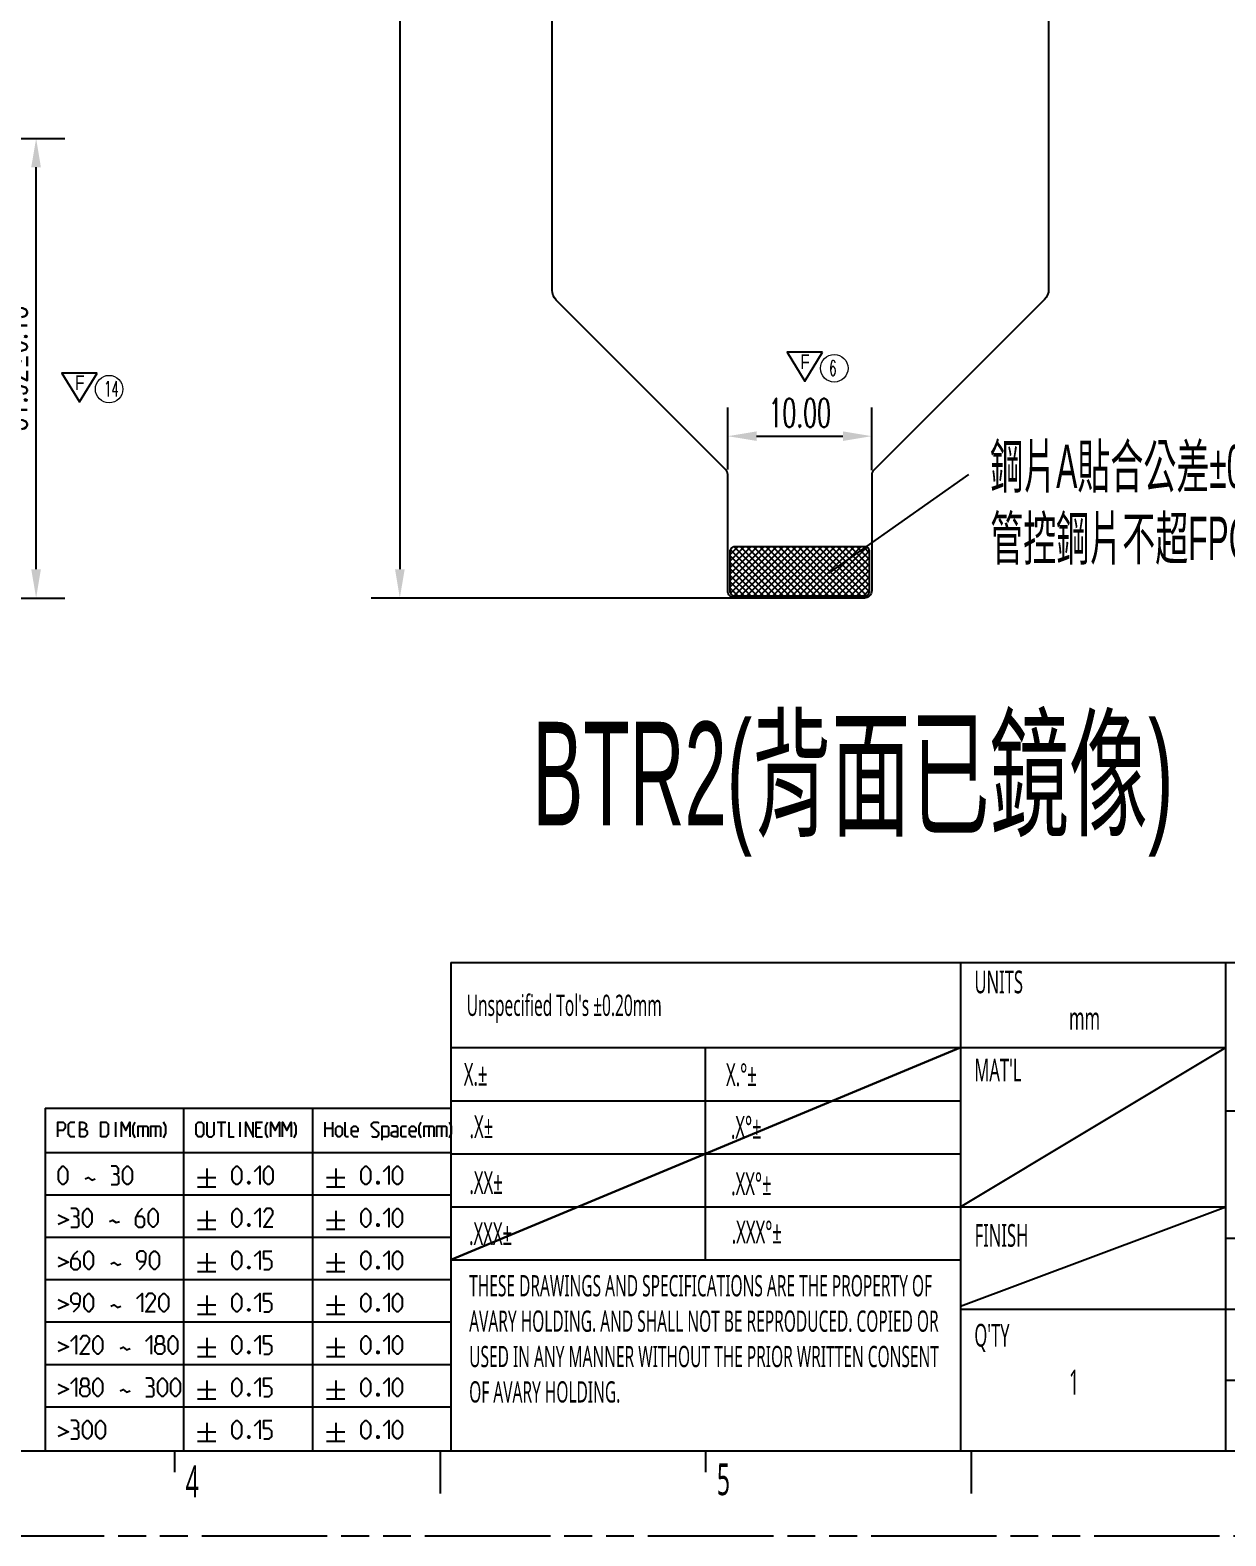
# Model space of a CAD drawing. Header units: millimetres. Extents: x 532 to 834, y 21 to 235.
# Drawn here: x 659.5 to 742.5, y 20.8 to 125.4 of the extents above; entities that cross this region are included whole.
import ezdxf

# ---------------------------------------------------------------- set-up
doc = ezdxf.new("R2010")
doc.units = ezdxf.units.MM
doc.header["$LTSCALE"] = 19.36
doc.header["$PDMODE"] = 3
doc.header["$PDSIZE"] = 6
doc.linetypes.add('PHANTOM', pattern=[0.8, 0.45, -0.05, 0.1, -0.05, 0.1, -0.05])
doc.layers.get('0').update_dxf_attribs({"linetype": 'CONTINUOUS'})
doc.layers.get('Defpoints').update_dxf_attribs({"linetype": 'CONTINUOUS'})
doc.layers.add('0PAPERF', color=2, linetype='PHANTOM', plot=False)
for name, color, linetype, lineweight in [('DIM', 100, 'CONTINUOUS', 15), ('備註', 1, 'CONTINUOUS', 20), ('粗輪廓線', 7, 'CONTINUOUS', 30)]:
    doc.layers.add(name, color=color, linetype=linetype, lineweight=lineweight)
for name, color, linetype in [('susa-b_layer0', 1, 'CONTINUOUS'), ('標注序號層', 1, 'CONTINUOUS'), ('鵬鼎', 5, 'CONTINUOUS')]:
    doc.layers.add(name, color=color, linetype=linetype)
doc.styles.add('CHINESE', font='', dxfattribs={"width": 0.8})
doc.styles.get("Standard").update_dxf_attribs({"font": 'simplex.shx', "width": 0.56})
doc.styles.get('CHINESE').set_extended_font_data('PMingLiU')
doc.dimstyles.new('副本 STANDARD', dxfattribs={"dimtxt": 2, "dimasz": 2, "dimexe": 2, "dimexo": 0.35, "dimtad": 1, "dimzin": 0, "dimdsep": 46, "dimtxsty": 'Standard', "dimcen": 0.09, "dimazin": 0, "dimtfac": 1, "dimtofl": 0, "dimtmove": 0, "dimatfit": 3, "dimfxl": 0, "dimtolj": 1, "dimtzin": 0, "dimarcsym": 0})

# ---------------------------------------------------------------- blocks, each defined once
blk = doc.blocks.new('*D9')
at = {"layer": 'Defpoints', "color": 0}
for p in [(718.36, 204.83), (685.15, 85.96), (717.42, 85.96)]:
    blk.add_point(p, dxfattribs=at)
at = {"layer": 'DIM', "color": 0, "lineweight": -2}
for p, q in [((718.01, 204.83), (683.15, 204.83)), ((685.15, 202.83), (685.15, 87.96)), ((717.07, 85.96), (683.15, 85.96))]:
    blk.add_line(p, q, dxfattribs=at)
at = {"layer": 'DIM', "color": 0}
for points in [[(685.49, 202.83), (684.82, 202.83), (685.15, 204.83)], [(684.82, 87.96), (685.49, 87.96), (685.15, 85.96)]]:
    blk.add_solid(points, dxfattribs=at)
at = {"layer": 'DIM', "color": 0, "insert": (683.53, 145.39), "char_height": 2, "attachment_point": 5, "rotation": 90}
blk.add_mtext('\\A1;118.87', dxfattribs=at)
blk = doc.blocks.new('*D18')
at = {"layer": 'Defpoints', "color": 0}
for p in [(717.92, 97.2), (707.92, 94.54), (717.92, 94.49)]:
    blk.add_point(p, dxfattribs=at)
at = {"layer": 'DIM', "color": 0, "lineweight": -2}
for p, q in [((707.92, 94.89), (707.92, 99.2)), ((717.92, 94.84), (717.92, 99.2)), ((709.92, 97.2), (715.92, 97.2))]:
    blk.add_line(p, q, dxfattribs=at)
at = {"layer": 'DIM', "color": 0}
for points in [[(709.92, 97.53), (709.92, 96.87), (707.92, 97.2)], [(715.92, 96.87), (715.92, 97.53), (717.92, 97.2)]]:
    blk.add_solid(points, dxfattribs=at)
at = {"layer": 'DIM', "color": 0, "insert": (712.92, 98.82), "char_height": 2, "attachment_point": 5}
blk.add_mtext('\\A1;10.00', dxfattribs=at)
blk = doc.blocks.new('*D19')
at = {"layer": 'Defpoints', "color": 0}
for p in [(642.49, 117.88), (659.9, 117.88), (630.3, 85.96)]:
    blk.add_point(p, dxfattribs=at)
at = {"layer": 'DIM', "color": 0, "lineweight": -2}
for p, q in [((642.84, 117.88), (661.9, 117.88)), ((659.9, 87.96), (659.9, 115.88)), ((630.65, 85.96), (661.9, 85.96))]:
    blk.add_line(p, q, dxfattribs=at)
at = {"layer": 'DIM', "color": 0}
for points in [[(660.23, 115.88), (659.56, 115.88), (659.9, 117.88)], [(659.56, 87.96), (660.23, 87.96), (659.9, 85.96)]]:
    blk.add_solid(points, dxfattribs=at)
at = {"layer": 'DIM', "color": 0, "insert": (658.27, 101.92), "char_height": 2, "attachment_point": 5, "rotation": 90}
blk.add_mtext('\\A1;{31.92%%P0.15}', dxfattribs=at)

msp = doc.modelspace()

# ---------------------------------------------------------------- hatches: boundary and pattern name
at = {"layer": 'susa-b_layer0', "linetype": 'Continuous'}
h = msp.add_hatch(dxfattribs=at)
h.set_pattern_fill('ANSI37', color=256, scale=0.1, style=0)
h.set_pattern_definition([(45, (18.12835, -21.3026), (-0.2245064, 0.2245064), []), (135, (18.12835, -21.3026), (-0.2245064, -0.2245064), [])])
h.paths.add_polyline_path([(708.066, 89.163), (708.066, 86.457, 0.414218), (708.416, 86.106), (717.416, 86.106, 0.414217), (717.766, 86.457), (717.766, 87.609), (717.766, 89.163, 0.414219), (717.416, 89.513), (708.416, 89.513, 0.414222)])

# ---------------------------------------------------------------- linework, layer by layer
at = {"color": 0}
for p, q in [((688.682, 60.632), (825.079, 60.632)), ((688.682, 60.632), (688.682, 26.717)), ((742.503, 26.717), (742.503, 60.632)), ((688.682, 54.734), (742.503, 54.734)), ((706.377, 39.988), (706.377, 54.734)), ((724.071, 43.675), (742.503, 54.734)), ((688.682, 51.047), (724.071, 51.047)), ((825.079, 50.31), (742.503, 50.31)), ((825.079, 50.31), (742.503, 50.31)), ((688.682, 47.361), (724.071, 47.361)), ((688.682, 43.675), (742.503, 43.675)), ((724.071, 36.777), (742.503, 43.675)), ((825.079, 41.463), (742.503, 41.463)), ((778.63, 36.548), (724.071, 36.548)), ((742.503, 31.632), (778.63, 31.632))]:
    msp.add_line(p, q, dxfattribs=at)
for p, q in [((724.071, 60.632), (724.071, 26.717)), ((688.682, 39.988), (724.071, 39.988)), ((540.489, 26.717), (825.079, 26.717)), ((669.513, 26.717), (669.513, 25.243)), ((687.945, 26.717), (687.945, 23.768)), ((706.377, 26.717), (706.377, 25.243)), ((724.809, 26.717), (724.809, 23.768))]:
    msp.add_line(p, q)
at = {"color": 2}
for p, q in [((660.522, 50.525), (660.522, 26.717)), ((660.522, 50.525), (688.682, 50.525)), ((670.122, 50.525), (670.122, 26.717)), ((679.082, 50.525), (679.082, 26.717)), ((665.435, 48.541), (665.435, 49.565)), ((667.312, 49.273), (667.312, 48.541)), ((668.19, 49.273), (668.19, 48.541)), ((672.475, 49.565), (673.06, 49.565)), ((672.767, 48.541), (672.767, 49.565)), ((674.06, 48.541), (674.06, 49.565)), ((679.972, 48.541), (679.972, 49.565)), ((680.484, 49.565), (680.484, 48.541)), ((687.164, 49.273), (687.164, 48.541)), ((688.042, 49.273), (688.042, 48.541)), ((675.474, 49.126), (675.181, 49.126)), ((675.181, 48.541), (675.62, 48.541)), ((679.972, 49.126), (680.484, 49.126)), ((660.522, 47.453), (688.682, 47.453)), ((671.743, 46.341), (671.743, 45.061)), ((680.703, 46.341), (680.703, 45.061)), ((671.103, 45.701), (672.383, 45.701)), ((671.103, 45.061), (672.383, 45.061)), ((680.063, 45.701), (681.343, 45.701)), ((680.063, 45.061), (681.343, 45.061)), ((660.522, 44.509), (688.682, 44.509)), ((671.743, 43.397), (671.743, 42.117)), ((680.703, 43.397), (680.703, 42.117)), ((671.103, 42.757), (672.383, 42.757)), ((671.103, 42.117), (672.383, 42.117)), ((680.063, 42.757), (681.343, 42.757)), ((680.063, 42.117), (681.343, 42.117)), ((660.522, 41.565), (688.682, 41.565)), ((671.103, 39.813), (672.383, 39.813)), ((671.743, 40.453), (671.743, 39.173)), ((680.063, 39.813), (681.343, 39.813)), ((680.703, 40.453), (680.703, 39.173)), ((671.103, 39.173), (672.383, 39.173)), ((680.063, 39.173), (681.343, 39.173)), ((660.522, 38.621), (688.682, 38.621)), ((671.103, 36.869), (672.383, 36.869)), ((671.743, 37.509), (671.743, 36.229)), ((680.063, 36.869), (681.343, 36.869)), ((680.703, 37.509), (680.703, 36.229)), ((660.522, 35.677), (688.682, 35.677)), ((671.103, 36.229), (672.383, 36.229)), ((680.063, 36.229), (681.343, 36.229)), ((671.743, 34.565), (671.743, 33.285)), ((680.703, 34.565), (680.703, 33.285)), ((671.103, 33.925), (672.383, 33.925)), ((680.063, 33.925), (681.343, 33.925)), ((660.522, 32.733), (688.682, 32.733)), ((671.103, 33.285), (672.383, 33.285)), ((680.063, 33.285), (681.343, 33.285)), ((671.743, 31.621), (671.743, 30.341)), ((680.703, 31.621), (680.703, 30.341)), ((671.103, 30.981), (672.383, 30.981)), ((671.103, 30.341), (672.383, 30.341)), ((680.063, 30.981), (681.343, 30.981)), ((680.063, 30.341), (681.343, 30.341)), ((660.522, 29.789), (688.682, 29.789)), ((671.743, 28.677), (671.743, 27.397)), ((680.703, 28.677), (680.703, 27.397)), ((671.103, 28.037), (672.383, 28.037)), ((671.103, 27.397), (672.383, 27.397)), ((680.063, 28.037), (681.343, 28.037)), ((680.063, 27.397), (681.343, 27.397)), ((660.522, 26.717), (688.682, 26.717))]:
    msp.add_line(p, q, dxfattribs=at)
at = {"linetype": 'Continuous', "const_width": 0.000025}
msp.add_lwpolyline([(730.197, 107.39), (730.197, 177.649, 0.198849), (729.904, 178.356), (719.148, 189.111, -0.198916), (718.855, 189.818), (718.855, 204.332, 0.414068), (718.355, 204.831), (707.56, 204.831, 0.414218), (707.06, 204.332), (707.06, 189.818, -0.198916), (706.768, 189.111), (696.015, 178.359, 0.198916), (695.722, 177.652), (695.722, 107.352, 0.198917), (696.015, 106.645), (707.77, 94.891, -0.198625), (707.916, 94.538), (707.916, 86.457, 0.414366), (708.416, 85.957), (717.416, 85.957, 0.414217), (717.916, 86.457), (717.916, 94.488, -0.198853), (718.062, 94.841), (729.904, 106.683, 0.198917)], format="xyb", close=True, dxfattribs=at)
at = {"linetype": 'Continuous'}
msp.add_lwpolyline([(730.197, 177.649), (730.197, 107.39, -0.198916), (729.904, 106.683), (718.062, 94.841, 0.198918), (717.916, 94.488), (717.916, 86.457, -0.414216), (717.416, 85.957), (708.416, 85.957, -0.414364), (707.916, 86.457), (707.916, 94.538, 0.19873), (707.769, 94.891), (696.015, 106.645, -0.198916), (695.722, 107.352), (695.722, 177.652, -0.198917)], format="xyb", dxfattribs=at)
at = {"color": 2}
for points in [[(661.412, 48.541), (661.412, 49.565), (661.778, 49.565), (661.924, 49.419), (661.924, 49.126), (661.778, 48.98), (661.412, 48.98)], [(662.582, 48.541), (662.29, 48.541), (662.143, 48.687), (662.143, 49.419), (662.29, 49.565), (662.582, 49.565)], [(662.924, 48.541), (662.924, 49.565), (663.143, 49.565), (663.216, 49.541), (663.362, 49.419), (663.362, 49.199), (663.216, 49.053), (662.924, 49.053)], [(664.386, 48.541), (664.386, 49.565), (664.752, 49.565), (664.898, 49.419), (664.898, 48.687), (664.752, 48.541), (664.386, 48.541)], [(665.825, 48.541), (665.825, 49.565), (666.117, 48.98), (666.41, 49.565), (666.41, 48.541)], [(666.776, 48.468), (666.629, 48.761), (666.629, 49.273), (666.776, 49.565)], [(666.995, 48.541), (666.995, 49.273), (667.58, 49.273), (667.653, 49.199), (667.653, 48.541)], [(667.873, 48.541), (667.873, 49.273), (668.458, 49.273), (668.531, 49.199), (668.531, 48.541)], [(668.751, 48.468), (668.897, 48.761), (668.897, 49.273), (668.751, 49.565)], [(671.012, 48.687), (671.012, 49.419), (671.158, 49.565), (671.378, 49.565), (671.524, 49.419), (671.524, 48.687), (671.378, 48.541), (671.158, 48.541), (671.012, 48.687)], [(671.743, 49.565), (671.743, 48.687), (671.89, 48.541), (672.109, 48.541), (672.255, 48.687), (672.255, 49.565)], [(673.279, 49.565), (673.279, 48.541), (673.645, 48.541)], [(674.45, 48.541), (674.45, 49.565), (674.962, 48.541), (674.962, 49.565)], [(675.181, 48.541), (675.181, 49.565), (675.62, 49.565)], [(675.986, 48.468), (675.839, 48.761), (675.839, 49.273), (675.986, 49.565)], [(676.205, 48.541), (676.205, 49.565), (676.498, 48.98), (676.79, 49.565), (676.79, 48.541)], [(677.01, 48.541), (677.01, 49.565), (677.302, 48.98), (677.595, 49.565), (677.595, 48.541)], [(677.814, 48.468), (677.961, 48.761), (677.961, 49.273), (677.814, 49.565)], [(680.703, 48.687), (680.703, 49.126), (680.85, 49.273), (680.996, 49.273), (681.142, 49.126), (681.142, 48.687), (680.996, 48.541), (680.85, 48.541), (680.703, 48.687)], [(681.581, 48.541), (681.435, 48.541), (681.362, 48.614), (681.362, 49.565)], [(682.239, 48.541), (681.947, 48.541), (681.801, 48.687), (681.801, 49.126), (681.947, 49.273), (682.093, 49.273), (682.239, 49.126), (682.239, 48.907), (681.801, 48.907)], [(683.19, 48.614), (683.263, 48.541), (683.556, 48.541), (683.702, 48.687), (683.702, 48.834), (683.19, 49.273), (683.19, 49.419), (683.337, 49.565), (683.629, 49.565), (683.702, 49.492)], [(683.922, 48.297), (683.922, 49.273), (684.287, 49.273), (684.361, 49.199), (684.361, 48.614), (684.287, 48.541), (683.922, 48.541)], [(685.019, 48.541), (685.019, 49.126), (684.946, 49.273), (684.58, 49.273)], [(685.604, 48.541), (685.311, 48.541), (685.238, 48.614), (685.238, 49.199), (685.311, 49.273), (685.604, 49.273)], [(686.262, 48.541), (685.97, 48.541), (685.823, 48.687), (685.823, 49.126), (685.97, 49.273), (686.116, 49.273), (686.262, 49.126), (686.262, 48.907), (685.823, 48.907)], [(686.628, 48.468), (686.482, 48.761), (686.482, 49.273), (686.628, 49.565)], [(686.847, 48.541), (686.847, 49.273), (687.433, 49.273), (687.506, 49.199), (687.506, 48.541)], [(687.725, 48.541), (687.725, 49.273), (688.31, 49.273), (688.383, 49.199), (688.383, 48.541)], [(688.603, 48.468), (688.749, 48.761), (688.749, 49.273), (688.603, 49.565)], [(663.216, 49.053), (663.289, 49.053), (663.436, 48.907), (663.436, 48.687), (663.289, 48.541), (662.924, 48.541)], [(685.019, 48.541), (684.726, 48.541), (684.58, 48.614), (684.58, 48.834), (684.726, 48.907), (685.019, 48.907)], [(661.442, 45.579), (661.442, 46.127), (661.534, 46.31), (661.717, 46.493), (661.808, 46.493), (661.991, 46.31), (662.082, 46.127), (662.082, 45.579), (661.991, 45.396), (661.808, 45.213), (661.717, 45.213), (661.534, 45.396), (661.442, 45.579)], [(665.465, 45.945), (665.618, 46.036), (665.618, 46.31), (665.465, 46.493), (665.1, 46.493)], [(665.922, 45.579), (665.922, 46.127), (666.014, 46.31), (666.197, 46.493), (666.288, 46.493), (666.471, 46.31), (666.562, 46.127), (666.562, 45.579), (666.471, 45.396), (666.288, 45.213), (666.197, 45.213), (666.014, 45.396), (665.922, 45.579)], [(673.511, 45.579), (673.511, 46.127), (673.602, 46.31), (673.785, 46.493), (673.877, 46.493), (674.06, 46.31), (674.151, 46.127), (674.151, 45.579), (674.06, 45.396), (673.877, 45.213), (673.785, 45.213), (673.602, 45.396), (673.511, 45.579)], [(675.065, 46.127), (675.431, 46.493), (675.431, 45.213)], [(675.705, 45.579), (675.705, 46.127), (675.797, 46.31), (675.98, 46.493), (676.071, 46.493), (676.254, 46.31), (676.345, 46.127), (676.345, 45.579), (676.254, 45.396), (676.071, 45.213), (675.98, 45.213), (675.797, 45.396), (675.705, 45.579)], [(682.471, 45.579), (682.471, 46.127), (682.562, 46.31), (682.745, 46.493), (682.837, 46.493), (683.02, 46.31), (683.111, 46.127), (683.111, 45.579), (683.02, 45.396), (682.837, 45.213), (682.745, 45.213), (682.562, 45.396), (682.471, 45.579)], [(684.025, 46.127), (684.391, 46.493), (684.391, 45.213)], [(684.665, 45.579), (684.665, 46.127), (684.757, 46.31), (684.94, 46.493), (685.031, 46.493), (685.214, 46.31), (685.305, 46.127), (685.305, 45.579), (685.214, 45.396), (685.031, 45.213), (684.94, 45.213), (684.757, 45.396), (684.665, 45.579)], [(663.301, 45.609), (663.515, 45.701), (663.759, 45.518), (664.002, 45.609)], [(665.1, 45.213), (665.557, 45.213), (665.648, 45.305), (665.648, 45.762), (665.465, 45.945), (665.282, 45.945)], [(674.7, 45.426), (674.73, 45.365), (674.73, 45.335), (674.7, 45.274), (674.639, 45.274), (674.608, 45.335), (674.608, 45.365), (674.639, 45.426), (674.7, 45.426)], [(683.66, 45.426), (683.69, 45.365), (683.69, 45.335), (683.66, 45.274), (683.599, 45.274), (683.568, 45.335), (683.568, 45.365), (683.599, 45.426), (683.66, 45.426)], [(661.436, 43.128), (662.143, 42.777), (661.436, 42.447)], [(662.68, 43.001), (662.832, 43.092), (662.832, 43.366), (662.68, 43.549), (662.314, 43.549)], [(662.314, 42.269), (662.771, 42.269), (662.863, 42.361), (662.863, 42.818), (662.68, 43.001), (662.497, 43.001)], [(663.137, 42.635), (663.137, 43.183), (663.228, 43.366), (663.411, 43.549), (663.503, 43.549), (663.685, 43.366), (663.777, 43.183), (663.777, 42.635), (663.685, 42.452), (663.503, 42.269), (663.411, 42.269), (663.228, 42.452), (663.137, 42.635)], [(667.251, 43.549), (666.977, 43.275), (666.794, 42.909), (666.794, 42.452), (666.977, 42.269), (667.251, 42.269), (667.434, 42.452), (667.434, 42.818), (667.251, 43.001), (666.855, 43.001)], [(667.708, 42.635), (667.708, 43.183), (667.8, 43.366), (667.983, 43.549), (668.074, 43.549), (668.257, 43.366), (668.348, 43.183), (668.348, 42.635), (668.257, 42.452), (668.074, 42.269), (667.983, 42.269), (667.8, 42.452), (667.708, 42.635)], [(673.511, 42.635), (673.511, 43.183), (673.602, 43.366), (673.785, 43.549), (673.877, 43.549), (674.06, 43.366), (674.151, 43.183), (674.151, 42.635), (674.06, 42.452), (673.877, 42.269), (673.785, 42.269), (673.602, 42.452), (673.511, 42.635)], [(675.065, 43.183), (675.431, 43.549), (675.431, 42.269)], [(676.345, 42.269), (675.705, 42.269), (676.345, 43.183), (676.345, 43.366), (676.162, 43.549), (675.888, 43.549), (675.705, 43.275)], [(682.471, 42.635), (682.471, 43.183), (682.562, 43.366), (682.745, 43.549), (682.837, 43.549), (683.02, 43.366), (683.111, 43.183), (683.111, 42.635), (683.02, 42.452), (682.837, 42.269), (682.745, 42.269), (682.562, 42.452), (682.471, 42.635)], [(684.025, 43.183), (684.391, 43.549), (684.391, 42.269)], [(684.665, 42.635), (684.665, 43.183), (684.757, 43.366), (684.94, 43.549), (685.031, 43.549), (685.214, 43.366), (685.305, 43.183), (685.305, 42.635), (685.214, 42.452), (685.031, 42.269), (684.94, 42.269), (684.757, 42.452), (684.665, 42.635)], [(664.996, 42.665), (665.209, 42.757), (665.453, 42.574), (665.697, 42.665)], [(674.7, 42.482), (674.73, 42.421), (674.73, 42.391), (674.7, 42.33), (674.639, 42.33), (674.608, 42.391), (674.608, 42.421), (674.639, 42.482), (674.7, 42.482)], [(683.66, 42.482), (683.69, 42.421), (683.69, 42.391), (683.66, 42.33), (683.599, 42.33), (683.568, 42.391), (683.568, 42.421), (683.599, 42.482), (683.66, 42.482)], [(661.436, 40.184), (662.143, 39.833), (661.436, 39.503)], [(662.771, 40.605), (662.497, 40.331), (662.314, 39.965), (662.314, 39.508), (662.497, 39.325), (662.771, 39.325), (662.954, 39.508), (662.954, 39.874), (662.771, 40.057), (662.375, 40.057)], [(663.228, 39.691), (663.228, 40.239), (663.32, 40.422), (663.503, 40.605), (663.594, 40.605), (663.777, 40.422), (663.868, 40.239), (663.868, 39.691), (663.777, 39.508), (663.594, 39.325), (663.503, 39.325), (663.32, 39.508), (663.228, 39.691)], [(665.087, 39.721), (665.301, 39.813), (665.545, 39.63), (665.788, 39.721)], [(667.068, 39.325), (667.434, 39.691), (667.525, 40.057), (667.525, 40.422), (667.343, 40.605), (667.068, 40.605), (666.885, 40.422), (666.885, 40.057), (667.068, 39.874), (667.465, 39.874)], [(667.8, 39.691), (667.8, 40.239), (667.891, 40.422), (668.074, 40.605), (668.165, 40.605), (668.348, 40.422), (668.44, 40.239), (668.44, 39.691), (668.348, 39.508), (668.165, 39.325), (668.074, 39.325), (667.891, 39.508), (667.8, 39.691)], [(673.511, 39.691), (673.511, 40.239), (673.602, 40.422), (673.785, 40.605), (673.877, 40.605), (674.06, 40.422), (674.151, 40.239), (674.151, 39.691), (674.06, 39.508), (673.877, 39.325), (673.785, 39.325), (673.602, 39.508), (673.511, 39.691)], [(675.065, 40.239), (675.431, 40.605), (675.431, 39.325)], [(675.705, 39.325), (676.071, 39.325), (676.254, 39.508), (676.254, 39.874), (676.071, 40.057), (675.705, 40.057), (675.705, 40.605), (676.254, 40.605)], [(682.471, 39.691), (682.471, 40.239), (682.562, 40.422), (682.745, 40.605), (682.837, 40.605), (683.02, 40.422), (683.111, 40.239), (683.111, 39.691), (683.02, 39.508), (682.837, 39.325), (682.745, 39.325), (682.562, 39.508), (682.471, 39.691)], [(684.025, 40.239), (684.391, 40.605), (684.391, 39.325)], [(684.665, 39.691), (684.665, 40.239), (684.757, 40.422), (684.94, 40.605), (685.031, 40.605), (685.214, 40.422), (685.305, 40.239), (685.305, 39.691), (685.214, 39.508), (685.031, 39.325), (684.94, 39.325), (684.757, 39.508), (684.665, 39.691)], [(674.7, 39.538), (674.73, 39.478), (674.73, 39.447), (674.7, 39.386), (674.639, 39.386), (674.608, 39.447), (674.608, 39.478), (674.639, 39.538), (674.7, 39.538)], [(683.66, 39.538), (683.69, 39.478), (683.69, 39.447), (683.66, 39.386), (683.599, 39.386), (683.568, 39.447), (683.568, 39.478), (683.599, 39.538), (683.66, 39.538)], [(662.497, 36.381), (662.863, 36.747), (662.954, 37.113), (662.954, 37.478), (662.771, 37.661), (662.497, 37.661), (662.314, 37.478), (662.314, 37.113), (662.497, 36.93), (662.893, 36.93)], [(663.228, 36.747), (663.228, 37.295), (663.32, 37.478), (663.503, 37.661), (663.594, 37.661), (663.777, 37.478), (663.868, 37.295), (663.868, 36.747), (663.777, 36.564), (663.594, 36.381), (663.503, 36.381), (663.32, 36.564), (663.228, 36.747)], [(666.885, 37.295), (667.251, 37.661), (667.251, 36.381)], [(668.165, 36.381), (667.525, 36.381), (668.165, 37.295), (668.165, 37.478), (667.983, 37.661), (667.708, 37.661), (667.525, 37.387)], [(668.44, 36.747), (668.44, 37.295), (668.531, 37.478), (668.714, 37.661), (668.805, 37.661), (668.988, 37.478), (669.08, 37.295), (669.08, 36.747), (668.988, 36.564), (668.805, 36.381), (668.714, 36.381), (668.531, 36.564), (668.44, 36.747)], [(673.511, 36.747), (673.511, 37.295), (673.602, 37.478), (673.785, 37.661), (673.877, 37.661), (674.06, 37.478), (674.151, 37.295), (674.151, 36.747), (674.06, 36.564), (673.877, 36.381), (673.785, 36.381), (673.602, 36.564), (673.511, 36.747)], [(675.065, 37.295), (675.431, 37.661), (675.431, 36.381)], [(675.705, 36.381), (676.071, 36.381), (676.254, 36.564), (676.254, 36.93), (676.071, 37.113), (675.705, 37.113), (675.705, 37.661), (676.254, 37.661)], [(682.471, 36.747), (682.471, 37.295), (682.562, 37.478), (682.745, 37.661), (682.837, 37.661), (683.02, 37.478), (683.111, 37.295), (683.111, 36.747), (683.02, 36.564), (682.837, 36.381), (682.745, 36.381), (682.562, 36.564), (682.471, 36.747)], [(684.025, 37.295), (684.391, 37.661), (684.391, 36.381)], [(684.665, 36.747), (684.665, 37.295), (684.757, 37.478), (684.94, 37.661), (685.031, 37.661), (685.214, 37.478), (685.305, 37.295), (685.305, 36.747), (685.214, 36.564), (685.031, 36.381), (684.94, 36.381), (684.757, 36.564), (684.665, 36.747)], [(661.436, 37.24), (662.143, 36.889), (661.436, 36.559)], [(665.087, 36.777), (665.301, 36.869), (665.545, 36.686), (665.788, 36.777)], [(674.7, 36.594), (674.73, 36.533), (674.73, 36.503), (674.7, 36.442), (674.639, 36.442), (674.608, 36.503), (674.608, 36.533), (674.639, 36.594), (674.7, 36.594)], [(683.66, 36.594), (683.69, 36.533), (683.69, 36.503), (683.66, 36.442), (683.599, 36.442), (683.568, 36.503), (683.568, 36.533), (683.599, 36.594), (683.66, 36.594)], [(662.314, 34.351), (662.68, 34.717), (662.68, 33.437)], [(663.594, 33.437), (662.954, 33.437), (663.594, 34.351), (663.594, 34.534), (663.411, 34.717), (663.137, 34.717), (662.954, 34.443)], [(663.868, 33.803), (663.868, 34.351), (663.96, 34.534), (664.143, 34.717), (664.234, 34.717), (664.417, 34.534), (664.508, 34.351), (664.508, 33.803), (664.417, 33.62), (664.234, 33.437), (664.143, 33.437), (663.96, 33.62), (663.868, 33.803)], [(667.525, 34.351), (667.891, 34.717), (667.891, 33.437)], [(668.348, 34.169), (668.226, 34.26), (668.226, 34.534), (668.348, 34.717), (668.623, 34.717), (668.745, 34.534), (668.745, 34.26), (668.623, 34.169), (668.805, 33.986), (668.805, 33.62), (668.623, 33.437), (668.348, 33.437), (668.165, 33.62)], [(669.08, 33.803), (669.08, 34.351), (669.171, 34.534), (669.354, 34.717), (669.445, 34.717), (669.628, 34.534), (669.72, 34.351), (669.72, 33.803), (669.628, 33.62), (669.445, 33.437), (669.354, 33.437), (669.171, 33.62), (669.08, 33.803)], [(673.511, 33.803), (673.511, 34.351), (673.602, 34.534), (673.785, 34.717), (673.877, 34.717), (674.06, 34.534), (674.151, 34.351), (674.151, 33.803), (674.06, 33.62), (673.877, 33.437), (673.785, 33.437), (673.602, 33.62), (673.511, 33.803)], [(675.065, 34.351), (675.431, 34.717), (675.431, 33.437)], [(675.705, 33.437), (676.071, 33.437), (676.254, 33.62), (676.254, 33.986), (676.071, 34.169), (675.705, 34.169), (675.705, 34.717), (676.254, 34.717)], [(682.471, 33.803), (682.471, 34.351), (682.562, 34.534), (682.745, 34.717), (682.837, 34.717), (683.02, 34.534), (683.111, 34.351), (683.111, 33.803), (683.02, 33.62), (682.837, 33.437), (682.745, 33.437), (682.562, 33.62), (682.471, 33.803)], [(684.025, 34.351), (684.391, 34.717), (684.391, 33.437)], [(684.665, 33.803), (684.665, 34.351), (684.757, 34.534), (684.94, 34.717), (685.031, 34.717), (685.214, 34.534), (685.305, 34.351), (685.305, 33.803), (685.214, 33.62), (685.031, 33.437), (684.94, 33.437), (684.757, 33.62), (684.665, 33.803)], [(661.436, 34.296), (662.143, 33.945), (661.436, 33.615)], [(665.727, 33.833), (665.941, 33.925), (666.185, 33.742), (666.428, 33.833)], [(668.165, 33.62), (668.165, 33.986), (668.348, 34.169), (668.623, 34.169)], [(674.7, 33.65), (674.73, 33.589), (674.73, 33.559), (674.7, 33.498), (674.639, 33.498), (674.608, 33.559), (674.608, 33.589), (674.639, 33.65), (674.7, 33.65)], [(683.66, 33.65), (683.69, 33.589), (683.69, 33.559), (683.66, 33.498), (683.599, 33.498), (683.568, 33.559), (683.568, 33.589), (683.599, 33.65), (683.66, 33.65)], [(662.314, 31.407), (662.68, 31.773), (662.68, 30.493)], [(663.137, 31.225), (663.015, 31.316), (663.015, 31.59), (663.137, 31.773), (663.411, 31.773), (663.533, 31.59), (663.533, 31.316), (663.411, 31.225), (663.594, 31.042), (663.594, 30.676), (663.411, 30.493), (663.137, 30.493), (662.954, 30.676)], [(663.868, 30.859), (663.868, 31.407), (663.96, 31.59), (664.143, 31.773), (664.234, 31.773), (664.417, 31.59), (664.508, 31.407), (664.508, 30.859), (664.417, 30.676), (664.234, 30.493), (664.143, 30.493), (663.96, 30.676), (663.868, 30.859)], [(667.891, 31.225), (668.044, 31.316), (668.044, 31.59), (667.891, 31.773), (667.525, 31.773)], [(668.348, 30.859), (668.348, 31.407), (668.44, 31.59), (668.623, 31.773), (668.714, 31.773), (668.897, 31.59), (668.988, 31.407), (668.988, 30.859), (668.897, 30.676), (668.714, 30.493), (668.623, 30.493), (668.44, 30.676), (668.348, 30.859)], [(669.263, 30.859), (669.263, 31.407), (669.354, 31.59), (669.537, 31.773), (669.628, 31.773), (669.811, 31.59), (669.903, 31.407), (669.903, 30.859), (669.811, 30.676), (669.628, 30.493), (669.537, 30.493), (669.354, 30.676), (669.263, 30.859)], [(673.511, 30.859), (673.511, 31.407), (673.602, 31.59), (673.785, 31.773), (673.877, 31.773), (674.06, 31.59), (674.151, 31.407), (674.151, 30.859), (674.06, 30.676), (673.877, 30.493), (673.785, 30.493), (673.602, 30.676), (673.511, 30.859)], [(675.065, 31.407), (675.431, 31.773), (675.431, 30.493)], [(675.705, 30.493), (676.071, 30.493), (676.254, 30.676), (676.254, 31.042), (676.071, 31.225), (675.705, 31.225), (675.705, 31.773), (676.254, 31.773)], [(682.471, 30.859), (682.471, 31.407), (682.562, 31.59), (682.745, 31.773), (682.837, 31.773), (683.02, 31.59), (683.111, 31.407), (683.111, 30.859), (683.02, 30.676), (682.837, 30.493), (682.745, 30.493), (682.562, 30.676), (682.471, 30.859)], [(684.025, 31.407), (684.391, 31.773), (684.391, 30.493)], [(684.665, 30.859), (684.665, 31.407), (684.757, 31.59), (684.94, 31.773), (685.031, 31.773), (685.214, 31.59), (685.305, 31.407), (685.305, 30.859), (685.214, 30.676), (685.031, 30.493), (684.94, 30.493), (684.757, 30.676), (684.665, 30.859)], [(661.436, 31.352), (662.143, 31.001), (661.436, 30.671)], [(662.954, 30.676), (662.954, 31.042), (663.137, 31.225), (663.411, 31.225)], [(665.727, 30.889), (665.941, 30.981), (666.185, 30.798), (666.428, 30.889)], [(667.525, 30.493), (667.983, 30.493), (668.074, 30.585), (668.074, 31.042), (667.891, 31.225), (667.708, 31.225)], [(674.7, 30.706), (674.73, 30.645), (674.73, 30.615), (674.7, 30.554), (674.639, 30.554), (674.608, 30.615), (674.608, 30.645), (674.639, 30.706), (674.7, 30.706)], [(683.66, 30.706), (683.69, 30.645), (683.69, 30.615), (683.66, 30.554), (683.599, 30.554), (683.568, 30.615), (683.568, 30.645), (683.599, 30.706), (683.66, 30.706)], [(661.436, 28.408), (662.143, 28.057), (661.436, 27.727)], [(662.68, 28.281), (662.832, 28.372), (662.832, 28.646), (662.68, 28.829), (662.314, 28.829)], [(662.314, 27.549), (662.771, 27.549), (662.863, 27.641), (662.863, 28.098), (662.68, 28.281), (662.497, 28.281)], [(663.137, 27.915), (663.137, 28.463), (663.228, 28.646), (663.411, 28.829), (663.503, 28.829), (663.685, 28.646), (663.777, 28.463), (663.777, 27.915), (663.685, 27.732), (663.503, 27.549), (663.411, 27.549), (663.228, 27.732), (663.137, 27.915)], [(664.051, 27.915), (664.051, 28.463), (664.143, 28.646), (664.325, 28.829), (664.417, 28.829), (664.6, 28.646), (664.691, 28.463), (664.691, 27.915), (664.6, 27.732), (664.417, 27.549), (664.325, 27.549), (664.143, 27.732), (664.051, 27.915)], [(673.511, 27.915), (673.511, 28.463), (673.602, 28.646), (673.785, 28.829), (673.877, 28.829), (674.06, 28.646), (674.151, 28.463), (674.151, 27.915), (674.06, 27.732), (673.877, 27.549), (673.785, 27.549), (673.602, 27.732), (673.511, 27.915)], [(675.065, 28.463), (675.431, 28.829), (675.431, 27.549)], [(675.705, 27.549), (676.071, 27.549), (676.254, 27.732), (676.254, 28.098), (676.071, 28.281), (675.705, 28.281), (675.705, 28.829), (676.254, 28.829)], [(682.471, 27.915), (682.471, 28.463), (682.562, 28.646), (682.745, 28.829), (682.837, 28.829), (683.02, 28.646), (683.111, 28.463), (683.111, 27.915), (683.02, 27.732), (682.837, 27.549), (682.745, 27.549), (682.562, 27.732), (682.471, 27.915)], [(684.025, 28.463), (684.391, 28.829), (684.391, 27.549)], [(684.665, 27.915), (684.665, 28.463), (684.757, 28.646), (684.94, 28.829), (685.031, 28.829), (685.214, 28.646), (685.305, 28.463), (685.305, 27.915), (685.214, 27.732), (685.031, 27.549), (684.94, 27.549), (684.757, 27.732), (684.665, 27.915)], [(674.7, 27.762), (674.73, 27.701), (674.73, 27.671), (674.7, 27.61), (674.639, 27.61), (674.608, 27.671), (674.608, 27.701), (674.639, 27.762), (674.7, 27.762)], [(683.66, 27.762), (683.69, 27.701), (683.69, 27.671), (683.66, 27.61), (683.599, 27.61), (683.568, 27.671), (683.568, 27.701), (683.599, 27.762), (683.66, 27.762)]]:
    msp.add_lwpolyline(points, dxfattribs=at)
at = {"layer": '0PAPERF'}
msp.add_line((532.009, 20.819), (834.371, 20.819), dxfattribs=at)
at = {"layer": 'susa-b_layer0', "linetype": 'Continuous'}
msp.add_line((714.942, 87.696), (724.662, 94.544), dxfattribs=at)
msp.add_lwpolyline([(717.766, 86.457), (717.766, 89.163, 0.414219), (717.416, 89.513), (708.416, 89.513, 0.414222), (708.066, 89.163), (708.066, 86.457, 0.414218), (708.416, 86.106), (717.416, 86.106, 0.414217)], format="xyb", close=True, dxfattribs=at)
at = {"layer": '備註'}
for centre in [(715.315, 101.913), (664.964, 100.469)]:
    msp.add_circle(centre, 0.954, dxfattribs=at)
at = {"layer": '標注序號層'}
for points in [[(714.491, 103.028), (712.041, 103.028), (713.266, 101.023)], [(664.139, 101.583), (661.689, 101.583), (662.914, 99.578)]]:
    msp.add_lwpolyline(points, close=True, dxfattribs=at)
at = {"layer": '粗輪廓線', "color": 0}
msp.add_line((688.682, 39.988), (724.071, 54.734), dxfattribs=at)

# ---------------------------------------------------------------- texts
at = {"color": 0, "char_height": 1.57502, "attachment_point": 1}
for s, insert, width in [('{\\fMicrosoft JhengHei|b0|i0|c136|p0;UNITS}', (725.047, 60.081), 7.32606), ('{\\fMicrosoft JhengHei|b0|i0|c136|p0;mm}', (731.618, 57.548), 7.32606), ('{\\fMicrosoft JhengHei|b0|i0|c136|p0;X.%%P}', (689.593, 53.664), 7.32606), ('{\\fMicrosoft JhengHei|b0|i0|c136|p0;X.%%D%%P}', (707.799, 53.636), 7.32606), ("{\\fMicrosoft JhengHei|b0|i0|c136|p0;MAT'L}", (725.04, 53.954), 7.32606), ('{\\fMicrosoft JhengHei|b0|i0|c136|p0;.X%%P}', (689.995, 50.022), 2.67612), ('{\\fMicrosoft JhengHei|b0|i0|c136|p0;.X%%D%%P}', (708.14, 49.99), 7.32606), ('{\\fMicrosoft JhengHei|b0|i0|c136|p0;.XX%%P}', (689.983, 46.149), 7.32606), ('{\\fMicrosoft JhengHei|b0|i0|c136|p0;.XX%%D%%P}', (708.154, 46.059), 7.32606), ('{\\fMicrosoft JhengHei|b0|i0|c136|p0;.XXX%%P}', (689.961, 42.606), 7.32606), ('{\\fMicrosoft JhengHei|b0|i0|c136|p0;.XXX%%D%%P}', (708.195, 42.703), 7.32606), ('{\\fMicrosoft JhengHei|b0|i0|c136|p0;FINISH}', (725.058, 42.477), 7.32606), ("{\\fMicrosoft JhengHei|b0|i0|c136|p0;Q'TY}", (725.041, 35.543), 5.40062)]:
    msp.add_mtext(s, dxfattribs=dict(at, insert=insert, width=width))
at = {"color": 3, "insert": (689.966, 38.931), "char_height": 1.47456, "width": 34.10491, "attachment_point": 1}
msp.add_mtext('{\\fMicrosoft JhengHei|b0|i0|c136|p0;THESE DRAWINGS AND SPECIFICATIONS ARE THE PROPERTY OF AVARY HOLDING. AND SHALL NOT BE REPRODUCED. COPIED OR USED IN ANY MANNER WITHOUT THE PRIOR WRITTEN CONSENT OF AVARY HOLDING.}', dxfattribs=at)
at = {"layer": 'DIM', "char_height": 2.21184, "width": 1.34663, "attachment_point": 1}
for s, insert in [('{\\fMicrosoft JhengHei|b0|i0|c136|p0;\\C0;4}', (670.282, 25.711)), ('{\\fMicrosoft JhengHei|b0|i0|c136|p0;\\C0;5}', (707.155, 25.86))]:
    msp.add_mtext(s, dxfattribs=dict(at, insert=insert))
at = {"layer": 'susa-b_layer0', "linetype": 'Continuous', "insert": (726.141, 96.607), "char_height": 3, "width": 26.35744, "attachment_point": 1}
msp.add_mtext('{\\fPMingLiU|b0|i0|c136|p0;鋼片A貼合公差%%P0.15mm,管控鋼片不超FPC外形}', dxfattribs=at)
at = {"layer": '備註', "color": 1, "width": 0.57316, "attachment_point": 1}
for s, insert, char_height in [('6', (714.961, 102.456), 1.058), ('14', (664.61, 101.011), 1.0582)]:
    msp.add_mtext(s, dxfattribs=dict(at, insert=insert, char_height=char_height))
at = {"layer": '備註', "linetype": 'Continuous', "insert": (694.367, 77.361), "char_height": 7.2, "width": 54.47352, "attachment_point": 1}
msp.add_mtext('{\\fPMingLiU|b0|i0|c136|p0;BTR2(背面已鏡像)}', dxfattribs=at)
at = {"layer": '備註', "color": 2, "lineweight": 0, "ltscale": 2, "insert": (689.79, 58.408), "char_height": 1.47456, "attachment_point": 1}
msp.add_mtext("{\\fMicrosoft JhengHei|b0|i0|c136|p0;\\C0;Unspecified Tol's %%P0.20mm}", dxfattribs=at)
at = {"layer": '標注序號層', "char_height": 1.015, "width": 3.58553, "attachment_point": 1, "style": 'CHINESE'}
for insert in [(712.957, 102.874), (662.605, 101.43)]:
    msp.add_mtext('F', dxfattribs=dict(at, insert=insert))
at = {"layer": '鵬鼎', "color": 0, "insert": (731.608, 32.356), "char_height": 1.72323, "width": 1.70613, "attachment_point": 1}
msp.add_mtext('{\\fMicrosoft JhengHei|b0|i0|c136|p0;1}', dxfattribs=at)

# ---------------------------------------------------------------- dimensions: what is measured, and where the dimension line sits
at = {"layer": 'DIM'}
dim = msp.add_linear_dim(base=(685.152, 85.957), p1=(718.355, 204.831), p2=(717.416, 85.957), angle=90, dimstyle='副本 STANDARD', dxfattribs=at)
dim.commit()
dim.dimension.update_dxf_attribs({"geometry": '*D9', "text_midpoint": (683.527, 145.394)})
dim = msp.add_linear_dim(base=(659.896, 117.878), p1=(630.299, 85.957), p2=(642.492, 117.878), angle=90, text='{<>%%P0.15}', dimstyle='副本 STANDARD', override={"dimtxsty": 'Standard'}, dxfattribs=at)
dim.commit()
dim.dimension.update_dxf_attribs({"geometry": '*D19', "text_midpoint": (658.271, 101.917)})
dim = msp.add_linear_dim(base=(717.916, 97.199), p1=(707.916, 94.538), p2=(717.916, 94.487), dimstyle='副本 STANDARD', dxfattribs=at)
dim.commit()
dim.dimension.update_dxf_attribs({"geometry": '*D18', "text_midpoint": (712.916, 98.824)})

doc.saveas('drawing.dxf')
